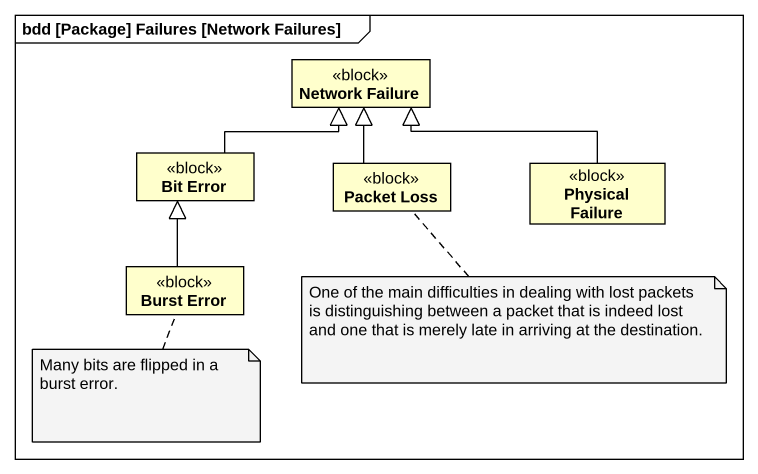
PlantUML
@startuml
mainframe bdd [Package] Failures [Network Failures]
hide circle
hide empty members
class "Network Failure" as Network_Failure <<block>>
class "Bit Error" as Bit_Error <<block>>
class "Packet Loss" as Packet_Loss <<block>>
class "Physical Failure" as Physical_Failure <<block>>
class "Burst Error" as Burst_Error <<block>>
Bit_Error -right-|> Network_Failure
Packet_Loss -up-|> Network_Failure
Physical_Failure -left-|> Network_Failure
Burst_Error -up-|> Bit_Error
note bottom of Packet_Loss : One of the main difficulties in dealing with lost packets is distinguishing between a packet that is indeed lost and one that is merely late in arriving at the destination.
note bottom of Burst_Error : Many bits are flipped in a burst error.
@enduml
